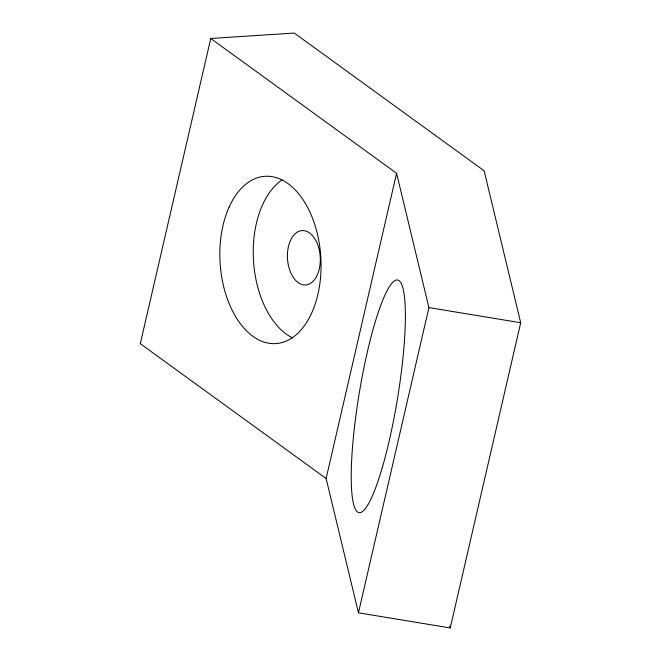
<?xml version="1.0" encoding="UTF-8"?>
<svg xmlns="http://www.w3.org/2000/svg" width="661" height="661" viewBox="0 0 661 661"><rect width="100%" height="100%" fill="white"/><g stroke="black" fill="none" stroke-linecap="round" stroke-linejoin="round"><path stroke-width="0.99" d="M210.76 38.478L140.297 343.687L326.121 478.49L358.452 612.813L450.24 627.95L520.703 322.742L484.125 170.786L294.269 33.05L210.76 38.478L396.583 173.289L428.915 307.605L358.452 612.813M326.121 478.49L396.583 173.289M428.915 307.605L520.703 322.742M449.761 625.95L450.24 627.95M292.592 337.92A83.823 50.443 86.3 0 1 253.543 261.368A83.823 50.443 86.3 0 1 281.958 179.999M382.331 467.451A117.881 19.309 -80.6 0 0 399.409 280.942A117.881 19.309 -80.6 0 0 353.106 440.284A117.881 19.309 -80.6 0 0 382.331 467.451M229.169 206.943A83.823 50.443 86.3 0 0 265.722 342.563A83.823 50.443 86.3 0 0 316.47 230.342A83.823 50.443 86.3 0 0 229.169 206.943M290.443 240.546A27.241 16.393 86.3 0 0 302.325 284.627A27.241 16.393 86.3 0 0 318.817 248.156A27.241 16.393 86.3 0 0 290.443 240.546"/></g></svg>
